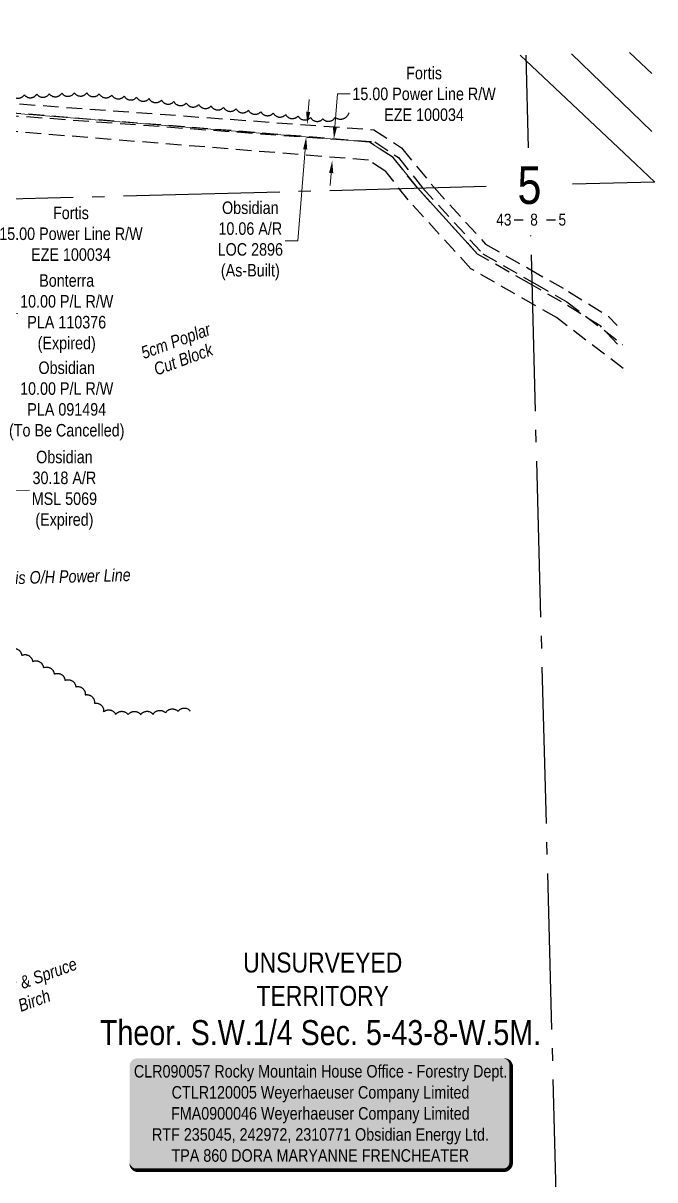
# Model space of a CAD drawing. Extents: x 623750 to 628258, y 5836052 to 5839376.
# Drawn here: x 626319 to 626824, y 5837167 to 5838092 of the extents above; entities that cross this region are included whole.
import ezdxf
from ezdxf.enums import TextEntityAlignment as Align

# ---------------------------------------------------------------- set-up
doc = ezdxf.new("R2010")
doc.units = 0
doc.header["$LTSCALE"] = 5
doc.header["$PDSIZE"] = 0.5
for name, pattern in [('0', [1, 1, 0]), ('foc-ACCESSROAD', [3.75, 2.5, -1.25]), ('foc-FLOWLINE', [3.75, 2.5, -1.25]), ('foc-QUARTERLINE', [33, 25, -3, 2, -3])]:
    doc.linetypes.add(name, pattern=pattern)
doc.layers.get('Defpoints').update_dxf_attribs({"color": 9})
for name, color, linetype in [('10', 1, 'Continuous'), ('9', 3, 'Continuous'), ('AS-POWER', 104, 'foc-POWER'), ('AS-SURFACE IMPACT', 7, 'Continuous'), ('C-AR', 13, 'foc-ACCESSROAD'), ('C-RW', 13, 'Continuous'), ('C-SYMBOL', 7, 'Continuous'), ('F-EZE', 190, 'foc-FLOWLINE'), ('F-RW', 190, 'Continuous'), ('L-SECLBL', 7, 'Continuous'), ('L-SECQ', 8, 'foc-QUARTERLINE'), ('L-UNS-T', 3, 'Continuous'), ('T-BUSH', 110, '0'), ('T-BUSH-T', 110, 'Continuous')]:
    doc.layers.add(name, color=color, linetype=linetype)
for name, color, linetype, lineweight in [('C-AR-T', 13, 'Continuous', 9), ('F-EZE-T', 190, 'Continuous', 9), ('F-RW-T', 190, 'Continuous', 9), ('T-TEXT', 48, 'Continuous', 18)]:
    doc.layers.add(name, color=color, linetype=linetype, lineweight=lineweight)
doc.styles.add('175L', font='ARIALN.TTF', dxfattribs={"height": 20})
doc.styles.add('80', font='ARIALN.TTF', dxfattribs={"height": 10})
doc.styles.add('80CG', font='ARIALN.TTF', dxfattribs={"height": 10})
doc.styles.add('80L', font='ARIALN.TTF', dxfattribs={"height": 10})
doc.styles.add('80LS', font='ARIALNI.TTF', dxfattribs={"height": 10})
doc.styles.add('foc-LtypeFont', font='ARIALN.TTF', dxfattribs={"height": 7.35})
doc.styles.add('SIMPLEX', font='ARIALN.TTF')
doc.linetypes.add('foc-POWER', pattern='A,6,-1,["P",foc-LtypeFont,S=0.2,R=0,X=-0.625,Y=-0.75],-1.24,4', length=12.24)
doc.dimstyles.new('Compass 5 000', dxfattribs={"dimscale": 5, "dimtxt": 9, "dimasz": 2, "dimexe": 0.2, "dimexo": 0.0625, "dimgap": 0.5, "dimtad": 0, "dimtih": 1, "dimtoh": 1, "dimzin": 0, "dimdsep": 46, "dimtxsty": '80CG', "dimcen": 0.1, "dimse1": 1, "dimse2": 1, "dimclrd": 256, "dimclrt": 256, "dimaunit": 1, "dimadec": 4, "dimazin": 0, "dimtfac": 0.06, "dimtofl": 0, "dimtmove": 0, "dimatfit": 1, "dimfxl": 0.2, "dimtolj": 1, "dimtzin": 0, "dimlwd": -1, "dimarcsym": 0})

# ---------------------------------------------------------------- blocks, each defined once
blk = doc.blocks.new('L-SECLBL')
at = {"layer": '9', "color": 7}
for p, q in [((-5.08, -27.83), (-12.29, -27.83)), ((20.7, -27.83), (13.5, -27.83))]:
    blk.add_line(p, q, dxfattribs=at)
at = {"layer": '10', "color": 2, "style": 'SIMPLEX'}
blk.add_attdef('SEC', text='', height=30, dxfattribs=at).set_placement((0, 0), align=Align.MIDDLE)
at = {"layer": '10', "color": 5, "style": '80L'}
blk.add_attdef('TWP', text='', height=9.5, dxfattribs=at).set_placement((-14.43, -27.37), align=Align.MIDDLE_RIGHT)
blk.add_attdef('RGE', text='', height=9.5, dxfattribs=at).set_placement((3.62, -27.37), align=Align.MIDDLE_CENTER)
blk.add_attdef('MER', text='', height=9.5, dxfattribs=at).set_placement((23.17, -27.37), align=Align.MIDDLE_LEFT)
blk = doc.blocks.new('*D425')
at = {"layer": 'C-RW', "transparency": 16777216}
for p, q in [((626217.85, 5837787.52), (626305.69, 5837789.74)), ((626187.87, 5837786.76), (626177.87, 5837786.5))]:
    blk.add_line(p, q, dxfattribs=at)
for points in [[(626187.82, 5837788.42), (626187.91, 5837785.09), (626197.86, 5837787.01)], [(626217.81, 5837789.18), (626217.9, 5837785.85), (626207.86, 5837787.26)]]:
    blk.add_solid(points, dxfattribs=at)
at = {"layer": 'Defpoints', "color": 0, "transparency": 16777216}
for p in [(626197.73, 5837792.33), (626207.72, 5837792.58), (626197.86, 5837787.01)]:
    blk.add_point(p, dxfattribs=at)
at = {"layer": 'C-RW', "transparency": 16777216, "insert": (626353.66, 5837789.74), "char_height": 10, "attachment_point": 5, "style": '80CG'}
blk.add_mtext('\\A1;Obsidian\\P10.00 P/L R/W\\PPLA 091494\\P(To Be Cancelled)', dxfattribs=at)
blk = doc.blocks.new('*U407')
h = blk.add_hatch(color=255)
edge = h.paths.add_edge_path()
edge.add_line((-146.5, -45.5), (146.5, -45.5))
edge.add_arc((146.5, -39.5), 6, 270, 360)
edge.add_line((152.5, -39.5), (152.5, 38))
edge.add_arc((146.5, 38), 6, 0, 90)
edge.add_line((146.5, 44), (-146.5, 44))
edge.add_arc((-146.5, 38), 6, 90, 180)
edge.add_line((-152.5, 38), (-152.5, -39.5))
edge.add_arc((-146.5, -39.5), 6, 180, 270)
at = {"color": 44, "flags": 128}
blk.add_lwpolyline([(-146.5, -45.5, 3, 3, 0), (146.5, -45.5, 3, 3, 0.414214), (152.5, -39.5, 3, 3, 0), (152.5, 38, 3, 0, 0.414214), (146.5, 44, 0, 0, 0), (-146.5, 44, 0, 0, 0.414214), (-152.5, 38, 0, 0, 0), (-152.5, -39.5, 0, 3, 0.414214)], format="xyseb", close=True, dxfattribs=at)
at = {"color": 44, "style": '80'}
blk.add_attdef('ENTER_TEXT_001', (-35.99, -5), '', height=10, dxfattribs=at)
blk = doc.blocks.new('*D409')
at = {"layer": 'C-AR-T', "transparency": 16777216}
for p, q in [((626197.83, 5837715.11), (626187.83, 5837714.86)), ((626248, 5837716.38), (626323.88, 5837718.31))]:
    blk.add_line(p, q, dxfattribs=at)
for points in [[(626197.79, 5837716.78), (626197.87, 5837713.45), (626207.82, 5837715.37)], [(626247.96, 5837718.05), (626248.05, 5837714.72), (626238.01, 5837716.13)]]:
    blk.add_solid(points, dxfattribs=at)
at = {"layer": 'Defpoints', "color": 0, "transparency": 16777216}
for p in [(626207.82, 5837715.37), (626208.53, 5837687.65), (626238.71, 5837688.42)]:
    blk.add_point(p, dxfattribs=at)
at = {"layer": 'C-AR-T', "transparency": 16777216, "insert": (626351.81, 5837718.31), "char_height": 10, "attachment_point": 5, "style": '80CG'}
blk.add_mtext('\\A1;Obsidian\\P30.18 A/R\\PMSL 5069\\P(Expired)', dxfattribs=at)
blk = doc.blocks.new('*D410')
at = {"layer": 'C-AR-T', "transparency": 16777216}
for p, q in [((626546.68, 5838020.91), (626547.48, 5838030.88)), ((626544.26, 5837990.94), (626538.36, 5837917.73)), ((626538.36, 5837917.73), (626528.36, 5837917.73))]:
    blk.add_line(p, q, dxfattribs=at)
for points in [[(626545.02, 5838021.05), (626548.34, 5838020.78), (626545.88, 5838010.95)], [(626542.6, 5837991.08), (626545.92, 5837990.81), (626545.07, 5838000.91)]]:
    blk.add_solid(points, dxfattribs=at)
at = {"layer": 'Defpoints', "color": 0, "transparency": 16777216}
for p in [(626554.02, 5838010.29), (626545.07, 5838000.91), (626553.21, 5838000.26)]:
    blk.add_point(p, dxfattribs=at)
at = {"layer": 'C-AR-T', "transparency": 16777216, "insert": (626500.43, 5837917.73), "char_height": 10, "attachment_point": 5, "style": '80CG'}
blk.add_mtext('\\A1;Obsidian\\P10.06 A/R\\PLOC 2896\\P(As-Built)', dxfattribs=at)
blk = doc.blocks.new('*D420')
at = {"layer": 'Defpoints', "color": 0, "transparency": 16777216}
for p in [(626193.59, 5837920.86), (626197.8, 5837745.42), (626212.26, 5837745.77)]:
    blk.add_point(p, dxfattribs=at)
at = {"layer": 'F-EZE-T', "transparency": 16777216}
for p, q in [((626183.59, 5837920.62), (626173.6, 5837920.38)), ((626218.04, 5837921.45), (626297.88, 5837923.36))]:
    blk.add_line(p, q, dxfattribs=at)
for points in [[(626183.55, 5837922.28), (626183.63, 5837918.95), (626193.59, 5837920.86)], [(626218, 5837923.11), (626218.08, 5837919.78), (626208.05, 5837921.21)]]:
    blk.add_solid(points, dxfattribs=at)
at = {"layer": 'F-EZE-T', "transparency": 16777216, "insert": (626357.02, 5837923.36), "char_height": 10, "attachment_point": 5, "style": '80CG'}
blk.add_mtext('\\A1;Fortis\\P15.00 Power Line R/W\\PEZE 100034', dxfattribs=at)
blk = doc.blocks.new('*D421')
at = {"layer": 'Defpoints', "color": 0, "transparency": 16777216}
for p in [(626567.25, 5837999.12), (626567.53, 5837999.1, 984.76), (626566.14, 5837981.93, 984.76)]:
    blk.add_point(p, dxfattribs=at)
at = {"layer": 'F-EZE-T', "transparency": 16777216}
for p, q in [((626568.06, 5838009.09), (626570.17, 5838035.26)), ((626570.17, 5838035.26), (626580.17, 5838035.26)), ((626565.06, 5837971.98), (626564.26, 5837962.02))]:
    blk.add_line(p, q, dxfattribs=at)
for points in [[(626566.4, 5838009.22), (626569.72, 5838008.96), (626567.25, 5837999.12)], [(626563.4, 5837972.12), (626566.73, 5837971.85), (626565.87, 5837981.95)]]:
    blk.add_solid(points, dxfattribs=at)
at = {"layer": 'F-EZE-T', "transparency": 16777216, "insert": (626639.31, 5838035.26), "char_height": 10, "attachment_point": 5, "style": '80CG'}
blk.add_mtext('\\A1;Fortis\\P15.00 Power Line R/W\\PEZE 100034', dxfattribs=at)
blk = doc.blocks.new('*D422')
at = {"layer": 'Defpoints', "color": 0, "transparency": 16777216}
for p in [(626234.81, 5837857.49), (626234.84, 5837856.09), (626244.84, 5837856.34)]:
    blk.add_point(p, dxfattribs=at)
at = {"layer": 'F-RW-T', "transparency": 16777216}
for p, q in [((626224.81, 5837857.24), (626214.81, 5837856.99)), ((626254.8, 5837858), (626314.57, 5837859.52))]:
    blk.add_line(p, q, dxfattribs=at)
for points in [[(626224.77, 5837858.91), (626224.85, 5837855.58), (626234.81, 5837857.49)], [(626254.76, 5837859.67), (626254.85, 5837856.34), (626244.81, 5837857.75)]]:
    blk.add_solid(points, dxfattribs=at)
at = {"layer": 'F-RW-T', "transparency": 16777216, "insert": (626353.66, 5837859.52), "char_height": 10, "attachment_point": 5, "style": '80CG'}
blk.add_mtext('\\A1;Bonterra\\P10.00 P/L R/W\\PPLA 110376\\P(Expired)', dxfattribs=at)

msp = doc.modelspace()

# ---------------------------------------------------------------- linework, layer by layer
at = {"layer": 'AS-POWER', "flags": 128}
msp.add_lwpolyline([(626757.293, 5838067.331), (626821.503, 5838005.102)], dxfattribs=at)
at = {"layer": 'C-AR', "elevation": 984.76}
for points in [[(626794.014, 5837835.046), (626780.502, 5837849.376), (626749.214, 5837868.874), (626723.602, 5837883.52), (626682.145, 5837907.227), (626633.959, 5837960.096), (626614.742, 5837984.359), (626595.734, 5837996.825), (626295.243, 5838018.788), (626246.176, 5838029.192), (626197.109, 5838039.594), (626158.963, 5838051.43)], [(626190.166, 5838052.259), (626199.422, 5838049.384), (626248.262, 5838039.03), (626297.329, 5838028.63), (626599.106, 5838006.652), (626621.325, 5837992.079), (626647.256, 5837960.45), (626688.517, 5837915.179), (626723.289, 5837895.294), (626754.792, 5837877.28), (626786.8, 5837857.36), (626793.789, 5837849.923)]]:
    msp.add_lwpolyline(points, dxfattribs=at)
at = {"layer": 'F-EZE', "elevation": 984.76}
for points in [[(626304.426, 5838020.759), (626599.863, 5837996.924), (626618.87, 5837984.459), (626638.087, 5837960.195), (626686.273, 5837907.327), (626727.73, 5837883.619), (626753.342, 5837868.974), (626798.148, 5837834.746)], [(626798.437, 5837815.639), (626745.039, 5837856.43), (626728.195, 5837866.062), (626676.758, 5837895.476), (626626.651, 5837950.475), (626608.617, 5837973.245), (626594.839, 5837982.281), (626302.105, 5838005.889)]]:
    msp.add_lwpolyline(points, dxfattribs=at)
at = {"layer": 'F-EZE-T', "elevation": 984.76, "flags": 128}
msp.add_lwpolyline([(626682.145, 5837907.227), (626633.959, 5837960.096), (626614.742, 5837984.359), (626595.734, 5837996.825), (626567.747, 5837999.083), (626300.297, 5838020.659)], dxfattribs=at)
at = {"layer": 'F-RW'}
for points in [[(626823.786, 5837964.624), (626808.52, 5837979.024), (626716.075, 5838066.235)], [(626803.568, 5838068.561), (626821.503, 5838051.626)]]:
    msp.add_lwpolyline(points, dxfattribs=at)
at = {"layer": 'L-SECQ'}
for p, q in [((626722.792, 5837992.077), (626720.823, 5838066.362)), ((626823.516, 5837964.742), (626758.083, 5837963.003)), ((626688.825, 5837961.162), (625920.362, 5837940.733)), ((626745.858, 5837121.8), (626724.647, 5837922.102))]:
    msp.add_line(p, q, dxfattribs=at)
at = {"layer": 'T-BUSH', "flags": 128}
for points in [[(626213.277, 5838052.873, 0.4182642), (626221.949, 5838052.34, 0.5205671), (626231.685, 5838050.07, 0.5205671), (626241.42, 5838047.801, 0.5205671), (626251.156, 5838045.531, 0.5205671), (626260.891, 5838043.261, 0.5205671), (626270.626, 5838040.991, 0.5205671), (626280.362, 5838038.722, 0.5205671), (626290.097, 5838036.452, 0.5205671), (626299.832, 5838034.182, 0.5205671), (626309.791, 5838034.253, 0.5205671), (626319.78, 5838034.644, 0.5205671), (626329.768, 5838035.035, 0.5205671), (626339.757, 5838035.426, 0.5205671), (626349.746, 5838035.817, 0.5205671), (626359.735, 5838036.208, 0.5205671), (626369.713, 5838036.164, 0.5205671), (626379.67, 5838035.276, 0.5205671), (626389.627, 5838034.387, 0.5205671), (626399.584, 5838033.498, 0.5205671), (626409.541, 5838032.609, 0.5205671), (626419.477, 5838031.52, 0.5205671), (626429.404, 5838030.342, 0.5205671), (626439.33, 5838029.164, 0.5205671), (626449.257, 5838027.986, 0.5205671), (626459.186, 5838026.826, 0.5205671), (626469.116, 5838025.677, 0.5205671), (626479.046, 5838024.528, 0.5205671), (626488.977, 5838023.379, 0.5205671), (626498.907, 5838022.229, 0.5205671), (626508.837, 5838021.08, 0.5205671), (626518.767, 5838019.931, 0.5205671), (626528.697, 5838018.782, 0.5205671), (626538.628, 5838017.633, 0.5205671), (626548.558, 5838016.483, 0.5205671), (626558.488, 5838015.334, 0.5205671), (626568.176, 5838016.523, 0.5205671), (626579.313, 5838020.235)], [(626257.371, 5837608.292, -0.5205671), (626262.978, 5837610.382, -0.5205671), (626272.293, 5837606.754, -0.5205671), (626281.608, 5837603.127, -0.5205671), (626290.923, 5837599.5, -0.5205671), (626300.239, 5837595.873, -0.5205671), (626308.991, 5837591.06, -0.5205671), (626317.689, 5837586.134, -0.5205671), (626326.388, 5837581.208, -0.5205671), (626335.036, 5837576.195, -0.5205671), (626343.673, 5837571.162, -0.5205671), (626352.31, 5837566.129, -0.5205671), (626360.89, 5837561, -0.5205671), (626368.482, 5837554.552, -0.5205671), (626375.806, 5837547.749, -0.5205671), (626383.131, 5837540.946, -0.5205671), (626392.801, 5837538.804, -0.5205671), (626402.796, 5837538.72, -0.5205671), (626412.792, 5837538.669, -0.5205671), (626422.77, 5837538.951, -0.5205671), (626432.701, 5837540.098, -0.5205671), (626442.631, 5837541.246, -0.5205671), (626452.412, 5837541.587)]]:
    msp.add_lwpolyline(points, format="xyb", dxfattribs=at)

# ---------------------------------------------------------------- block references
at = {"layer": 'AS-SURFACE IMPACT'}
ref = msp.add_blockref('*U407', (626556.427, 5837219.7), dxfattribs=dict(at, xscale=0.99964501, yscale=0.99964501, zscale=0.99964501))
ref.add_attrib('ENTER_TEXT_001', 'CLR090057 Rocky Mountain House Office - Forestry Dept.', (626407.38, 5837248.374), dxfattribs={"layer": '0', "color": 44, "height": 9.99645, "style": '80'})
ref.add_attrib('ENTER_TEXT_002', 'CTLR120005 Weyerhaeuser Company Limited', (626437.547, 5837231.536), dxfattribs={"layer": '0', "color": 44, "height": 9.99645, "style": '80'})
ref.add_attrib('ENTER_TEXT_003', 'FMA0900046 Weyerhaeuser Company Limited', (626437.015, 5837214.698), dxfattribs={"layer": '0', "color": 44, "height": 9.99645, "style": '80'})
ref.add_attrib('ENTER_TEXT_004', 'RTF 235045, 242972, 2310771 Obsidian Energy Ltd.', (626421.813, 5837197.86), dxfattribs={"layer": '0', "color": 44, "height": 9.99645, "style": '80'})
ref.add_attrib('ENTER_TEXT_005', 'TPA 860 DORA MARYANNE FRENCHEATER', (626437.394, 5837181.022), dxfattribs={"layer": '0', "color": 44, "height": 9.99645, "style": '80'})
at = {"layer": 'L-SECLBL'}
msp.add_blockref('L-SECLBL', (626723.587, 5837962.086), dxfattribs=at).add_auto_attribs({'SEC': '5', 'TWP': '43', 'RGE': '8', 'MER': '5'})

# ---------------------------------------------------------------- texts
at = {"layer": 'AS-POWER', "insert": (626348.295, 5837654.085), "char_height": 10, "width": 120.91173, "attachment_point": 2, "rotation": 1.53294, "style": '80LS'}
msp.add_mtext('Fortis O/H Power Line', dxfattribs=at)
at = {"layer": 'L-UNS-T', "color": 3, "insert": (626558.301, 5837326.945), "char_height": 15.99432, "attachment_point": 5, "style": '80L', "bg_fill": 3, "box_fill_scale": 1.15, "bg_fill_color": 256, "bg_fill_true_color": 256, "bg_fill_transparency": 0}
msp.add_mtext_dynamic_manual_height_columns('UNSURVEYED TERRITORY', width=126.45864, gutter_width=47.517, heights=[0], dxfattribs=at)
at = {"layer": 'T-BUSH-T', "style": '80LS'}
msp.add_text('5cm Poplar', height=10, rotation=20, dxfattribs=at).set_placement((626440.784, 5837837.688), align=Align.MIDDLE_CENTER)
at = {"layer": 'T-BUSH-T', "insert": (626305.593, 5837325.031), "char_height": 10, "width": 120.91173, "attachment_point": 2, "rotation": 20, "style": '80LS'}
msp.add_mtext('30cm Poplar & Spruce\\P10cm Birch', dxfattribs=at)
at = {"layer": 'T-TEXT', "style": '80LS'}
msp.add_text('Cut Block', height=10, rotation=20, dxfattribs=at).set_placement((626446.805, 5837822.975), align=Align.MIDDLE_CENTER)

# ---------------------------------------------------------------- dimensions: what is measured, and where the dimension line sits
at = {"layer": 'C-AR-T'}
for base, p1, p2, angle, text, picture, middle in [((626545.066, 5838000.912, 984.76), (626554.022, 5838010.289, 984.76), (626553.212, 5838000.255, 984.76), 265.387626, 'Obsidian\\P10.06 A/R\\PLOC 2896\\P(As-Built)', '*D410', (626500.426, 5837917.733, 984.76)), ((626207.824, 5837715.366), (626238.71, 5837688.415), (626208.527, 5837687.65), 181.45183, 'Obsidian\\P30.18 A/R\\PMSL 5069\\P(Expired)', '*D409', (626351.806, 5837718.307))]:
    dim = msp.add_linear_dim(base=base, p1=p1, p2=p2, angle=angle, text=text, dimstyle='Compass 5 000', dxfattribs=at)
    dim.commit()
    dim.dimension.update_dxf_attribs({"geometry": picture, "text_midpoint": middle, "dimtype": 161})
at = {"layer": 'C-RW'}
dim = msp.add_linear_dim(base=(626197.863, 5837787.009), p1=(626207.721, 5837792.583), p2=(626197.729, 5837792.329), angle=181.451711, text='Obsidian\\P10.00 P/L R/W\\PPLA 091494\\P(To Be Cancelled)', dimstyle='Compass 5 000', dxfattribs=at)
dim.commit()
dim.dimension.update_dxf_attribs({"geometry": '*D425', "text_midpoint": (626353.659, 5837789.742), "dimtype": 161})
at = {"layer": 'F-EZE-T'}
for base, p1, p2, angle, picture, middle in [((626567.253, 5837999.122), (626566.141, 5837981.929, 984.76), (626567.527, 5837999.1, 984.76), 85.387626, '*D421', (626639.31, 5838035.264)), ((626193.591, 5837920.858, 984.76), (626212.258, 5837745.766, 984.76), (626197.801, 5837745.419, 984.76), 181.374836, '*D420', (626357.02, 5837923.361, 984.76))]:
    dim = msp.add_linear_dim(base=base, p1=p1, p2=p2, angle=angle, text='Fortis\\P15.00 Power Line R/W\\PEZE 100034', dimstyle='Compass 5 000', dxfattribs=at)
    dim.commit()
    dim.dimension.update_dxf_attribs({"geometry": picture, "text_midpoint": middle, "dimtype": 161})
at = {"layer": 'F-RW-T'}
dim = msp.add_linear_dim(base=(626234.805, 5837857.495), p1=(626244.844, 5837856.34), p2=(626234.841, 5837856.087), angle=181.451769, text='Bonterra\\P10.00 P/L R/W\\PPLA 110376\\P(Expired)', dimstyle='Compass 5 000', dxfattribs=at)
dim.commit()
dim.dimension.update_dxf_attribs({"geometry": '*D422', "text_midpoint": (626353.659, 5837859.516), "dimtype": 161})

# ---------------------------------------------------------------- next in the draw order: texts
at = {"layer": 'C-SYMBOL', "color": 3, "insert": (626556.542, 5837294.319), "char_height": 20, "width": 352.72851, "attachment_point": 2, "style": '175L', "bg_fill": 3, "box_fill_scale": 1.15, "bg_fill_color": 256, "bg_fill_true_color": 256, "bg_fill_transparency": 0}
msp.add_mtext('Theor. S.W.1/4 Sec. 5-43-8-W.5M.', dxfattribs=at)

doc.saveas('drawing.dxf')
